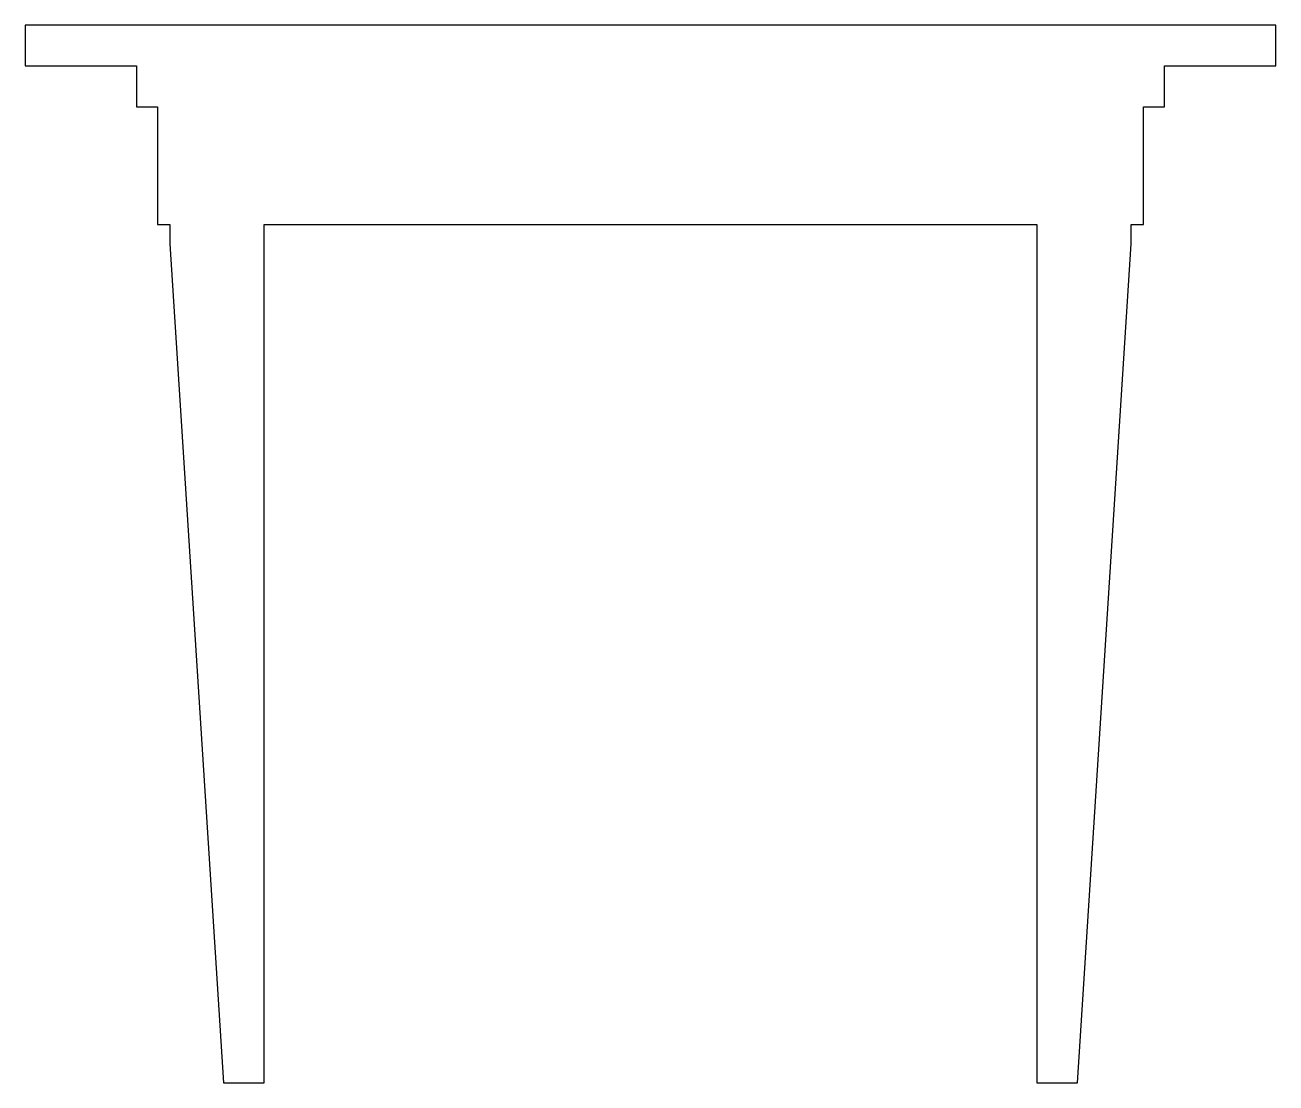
# Model space of a CAD drawing. Header units: metres. Extents: x -50 to 50, y -44 to 42.
import ezdxf

# ---------------------------------------------------------------- set-up
doc = ezdxf.new("R2010")
doc.units = ezdxf.units.M

msp = doc.modelspace()

# ---------------------------------------------------------------- linework, layer by layer
for p, q in [((50.5, 41.65), (-50.5, 41.65)), ((-50.5, 41.65), (-50.5, 38.35)), ((50.5, 38.35), (50.5, 41.65)), ((-50.5, 38.35), (-41.5, 38.35)), ((-41.5, 38.35), (-41.5, 35.05)), ((41.5, 35.05), (41.5, 38.35)), ((41.5, 38.35), (50.5, 38.35)), ((-41.5, 35.05), (-39.81, 35.05)), ((-39.81, 35.05), (-39.81, 25.55)), ((39.81, 25.55), (39.81, 35.05)), ((39.81, 35.05), (41.5, 35.05)), ((-39.81, 25.55), (-38.81, 25.55)), ((-38.81, 25.55), (-38.81, 23.9839)), ((-31.19, 25.55), (31.19, 25.55)), ((-31.19, -43.8), (-31.19, 25.55)), ((31.19, 25.55), (31.19, -43.8)), ((38.81, 23.9839), (38.81, 25.55)), ((38.81, 25.55), (39.81, 25.55)), ((-38.81, 23.9839), (-34.482, -43.8)), ((34.482, -43.8), (38.81, 23.9839)), ((-34.482, -43.8), (-31.19, -43.8)), ((31.19, -43.8), (34.482, -43.8))]:
    msp.add_line(p, q)

doc.saveas('drawing.dxf')
